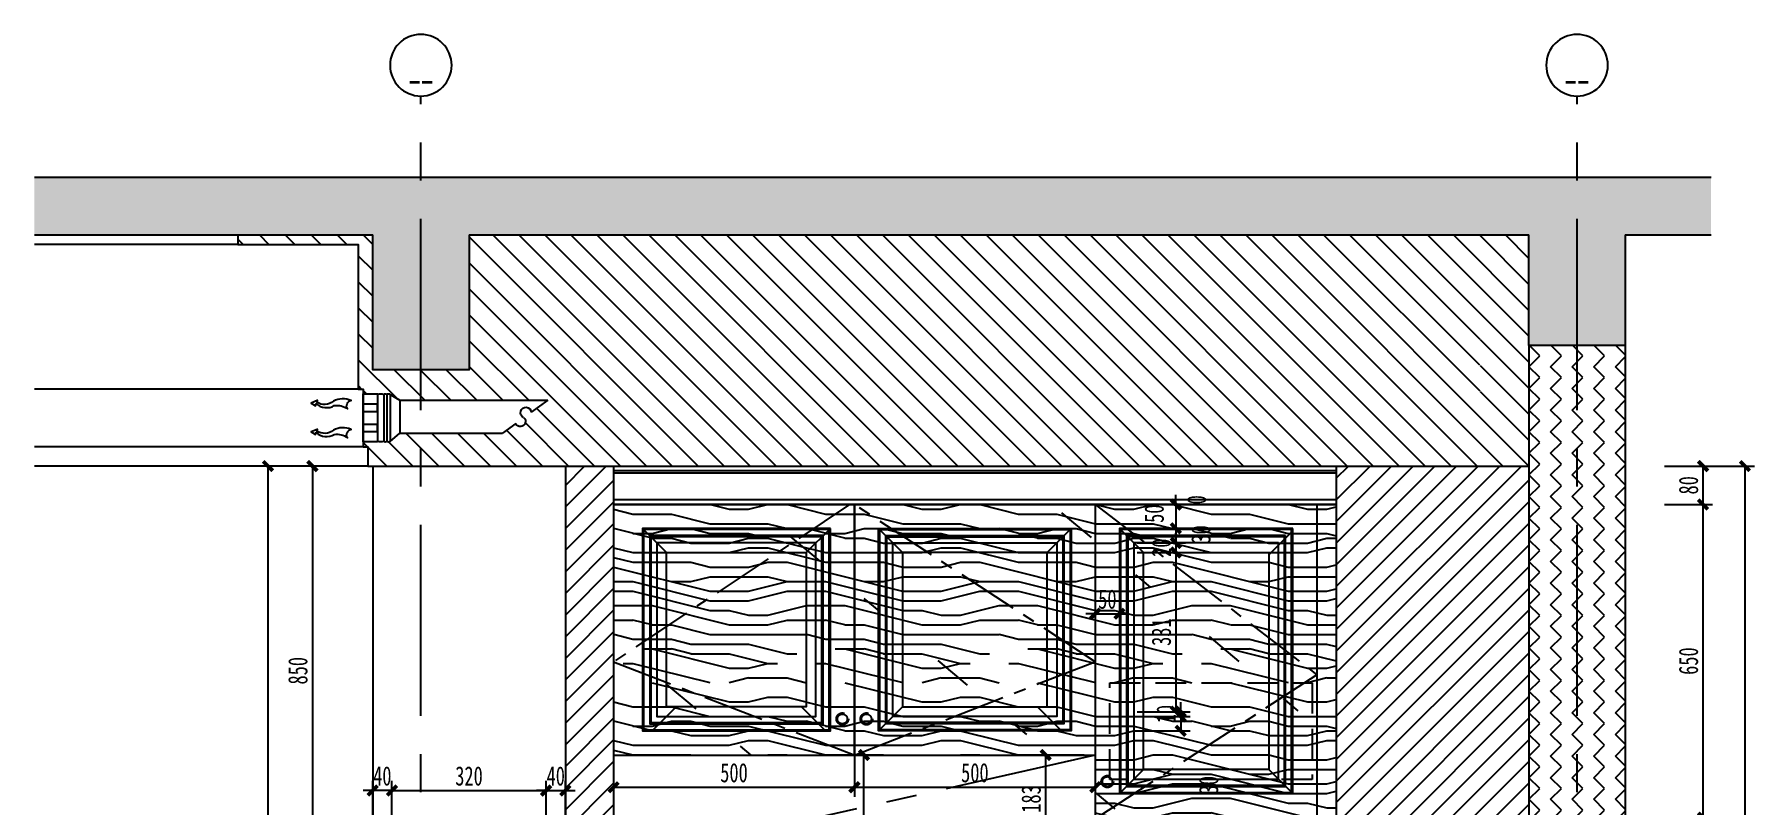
# Model space of a CAD drawing. Header units: millimetres. Extents: x 3111864 to 3154170, y -3068724 to -3044687.
# Drawn here: x 3128434 to 3132005, y -3049034 to -3047432 of the extents above; entities that cross this region are included whole.
import ezdxf
from ezdxf.enums import TextEntityAlignment as Align

# ---------------------------------------------------------------- set-up
doc = ezdxf.new("R2010")
doc.units = ezdxf.units.MM
doc.header["$LTSCALE"] = 500
doc.header["$MEASUREMENT"] = 0
doc.header["$PDMODE"] = 2
doc.linetypes.add('CENTER', pattern=[50.8, 31.75, -6.35, 6.35, -6.35])
doc.linetypes.add('DASHED', pattern=[19.05, 12.7, -6.35])
doc.layers.get('0').update_dxf_attribs({"linetype": 'CONTINUOUS'})
doc.layers.get('DEFPOINTS').update_dxf_attribs({"linetype": 'CONTINUOUS'})
for name, color, linetype in [('A-土建墙（含管井、立管）', 6, 'CONTINUOUS'), ('A-轴号', 4, 'CONTINUOUS'), ('D-节点尺寸', 5, 'CONTINUOUS'), ('E-立面填充', 250, 'CONTINUOUS'), ('E-立面活动家具', 22, 'DASHED'), ('E-立面轮廓线', 4, 'CONTINUOUS'), ('E-立面造型线', 3, 'CONTINUOUS'), ('E-立面风口', 44, 'CONTINUOUS'), ('E-顶面轮廓线', 4, 'CONTINUOUS'), ('IEL-VERY LIGHT', 250, 'CONTINUOUS'), ('W-尺寸', 5, 'CONTINUOUS')]:
    doc.layers.add(name, color=color, linetype=linetype)
doc.layers.add('DEFPOINTS(视图框)', color=250, linetype='CONTINUOUS', plot=False)
doc.styles.add('DIM', font='SimSun.ttf', dxfattribs={"width": 0.7})
doc.styles.add('NAME-1', font='SIMHEI.TTF')
doc.dimstyles.new('20', dxfattribs={"dimscale": 20, "dimtxt": 2, "dimasz": 1, "dimexe": 1, "dimexo": 1, "dimgap": 0.5, "dimtad": 1, "dimdec": 0, "dimzin": 0, "dimdsep": 46, "dimtxsty": 'DIM', "dimblk": 'ARCHTICK', "dimcen": 0, "dimclrd": 5, "dimclre": 5, "dimclrt": 35, "dimadec": 0, "dimazin": 0, "dimtfac": 0.5, "dimtdec": 0, "dimtix": 1, "dimtmove": 2, "dimatfit": 2, "dimldrblk": 'A', "dimfxl": 0, "dimtolj": 1, "dimtzin": 0, "dimlwd": -1, "dimlwe": -1, "dimarcsym": 0})

# ---------------------------------------------------------------- blocks, each defined once
blk = doc.blocks.new('轴号')
at = {"color": 4}
blk.add_circle((4, 0), 4, dxfattribs=at)
at = {"color": 2, "style": 'NAME-1'}
blk.add_attdef('1', text='', height=4, dxfattribs=at).set_placement((4, 0), align=Align.MIDDLE)
blk = doc.blocks.new('ac vent')
at = {"layer": 'E-立面风口'}
for p, q in [((856992.4, 543574.9, 0), (856685.3, 543574.9, 0)), ((856685.3, 543574.9, 0), (856719.7, 543550, 0)), ((857012.9, 543587.1, 0), (856992.4, 543574.9, 0)), ((856751.8, 543526.8, 0), (856779.4, 543506.9, 0)), ((856992.4, 543506.9, 0), (856779.4, 543506.9, 0)), ((857012.9, 543489.6), (856992.4, 543506.9, 0))]:
    blk.add_line(p, q, dxfattribs=at)
at = {"layer": 'E-立面风口', "color": 251}
for p, q in [((856992.4, 543574.9, 0), (856992.4, 543506.9, 0)), ((857012.9, 543587.1, 0), (857012.9, 543489.6, 0)), ((857019.4, 543587.1, 0), (857019.4, 543489.6, 0)), ((857019.4, 543587.1, 0), (857019.4, 543489.6, 0)), ((857025.9, 543587.1, 0), (857025.9, 543489.6, 0)), ((857038.9, 543587.1), (857038.9, 543489.6))]:
    blk.add_line(p, q, dxfattribs=at)
for points in [[(857038.9, 543488.4), (857068.9, 543488.4), (857068.9, 543588.4), (857038.9, 543588.4)], [(857038.9, 543566.9), (857068.9, 543566.9), (857068.9, 543551.9), (857038.9, 543551.9), (857038.9, 543566.9)], [(857038.9, 543524.9), (857068.9, 543524.9), (857068.9, 543509.9), (857038.9, 543509.9), (857038.9, 543524.9)]]:
    blk.add_lwpolyline(points, close=True, dxfattribs=at)
at = {"layer": 'E-立面风口', "color": 146}
for points in [[(857162.7, 543574.9), (857176.9, 543569), (857167.3, 543563.6), (857166.4, 543567.7, -0.314977), (857128.6, 543563.8, 0.215979), (857101.2, 543556.9, 0.526014), (857093.7, 543574.5, -0.227397), (857130.3, 543572.9, 0.329932), (857165.1, 543571)], [(857162.7, 543515), (857176.9, 543509.1), (857167.3, 543503.8), (857166.4, 543507.8, -0.314977), (857128.6, 543503.9, 0.215979), (857101.2, 543497, 0.526014), (857093.7, 543514.6, -0.227397), (857130.3, 543513, 0.329932), (857165.1, 543511.1)]]:
    blk.add_lwpolyline(points, format="xyb", close=True, dxfattribs=at)
at = {"layer": 'E-立面风口'}
for centre, radius, start, end in [((856730.9, 543549.2, 0), 11.2, 294.8307, 175.5568), ((857016.2, 543583.6, 0), 4.78, 47.1266, 132.8734), ((857022.7, 543583.6, 0), 4.78, 47.1266, 132.8734), ((857032.4, 543571.2), 17.2, 67.7862, 112.2138), ((856742.1, 543530.8, 0), 10.5, 128.6571, 337.6411), ((857016.2, 543493.1), 4.78, 227.1266, 312.8734), ((857022.7, 543493.1), 4.78, 227.1266, 312.8734), ((857032.4, 543505.6), 17.2, 247.7862, 292.2138)]:
    blk.add_arc(centre, radius, start, end, dxfattribs=at)
blk = doc.blocks.new('_ArchTick')
at = {"color": 0, "linetype": 'ByBlock', "const_width": 0.4}
blk.add_lwpolyline([(-0.5, -0.5), (0.5, 0.5)], dxfattribs=at)
blk = doc.blocks.new('*D909')
at = {"layer": 'DEFPOINTS', "color": 0, "ltscale": 0.15}
for p in [(3131662.5, -3048408.5), (3131897.9, -3048408.5), (3131743.4, -3049058.5)]:
    blk.add_point(p, dxfattribs=at)
at = {"layer": 'W-尺寸', "color": 5, "ltscale": 0.15}
for p, q in [((3131817.9, -3048408.5), (3131917.9, -3048408.5)), ((3131897.9, -3049058.5), (3131897.9, -3048408.5)), ((3131817.9, -3049058.5), (3131917.9, -3049058.5))]:
    blk.add_line(p, q, dxfattribs=at)
at = {"layer": 'W-尺寸', "color": 5, "ltscale": 0.15, "xscale": 20, "yscale": 20, "zscale": 20}
for p, rotation in [((3131897.9, -3048408.5), 90), ((3131897.9, -3049058.5), 270)]:
    blk.add_blockref('_ArchTick', p, dxfattribs=dict(at, rotation=rotation))
at = {"layer": 'W-尺寸', "color": 35, "ltscale": 0.15, "insert": (3131867.9, -3048733.5), "char_height": 40, "attachment_point": 5, "rotation": 90, "style": 'DIM'}
blk.add_mtext('\\A1;650', dxfattribs=at)
blk = doc.blocks.new('A')
for p, q in [((-0.37, 0), (-2.13, 0)), ((-1.44, 1.15), (-1.09, 1.44)), ((-1.44, 1.15), (-0.37, 0)), ((-1.44, -1.15), (-0.37, 0)), ((-1.09, 1.44), (0, 0)), ((-1.09, -1.44), (0, 0)), ((-1.44, -1.15), (-1.09, -1.44))]:
    blk.add_line(p, q)
for points in [[(-1.44, 1.15), (-1.09, 1.44), (-0.37, 0), (0, 0)], [(-1.44, -1.15), (-1.09, -1.44), (-0.37, 0), (0, 0)]]:
    blk.add_solid(points)
blk = doc.blocks.new('*D910')
at = {"layer": 'DEFPOINTS', "color": 0, "ltscale": 0.15}
for p in [(3131633.9, -3048328.5), (3131897.9, -3048328.5), (3131662.5, -3048408.5)]:
    blk.add_point(p, dxfattribs=at)
at = {"layer": 'W-尺寸', "color": 5, "ltscale": 0.15}
for p, q in [((3131817.9, -3048328.5), (3131917.9, -3048328.5)), ((3131897.9, -3048408.5), (3131897.9, -3048328.5)), ((3131817.9, -3048408.5), (3131917.9, -3048408.5))]:
    blk.add_line(p, q, dxfattribs=at)
at = {"layer": 'W-尺寸', "color": 5, "ltscale": 0.15, "xscale": 20, "yscale": 20, "zscale": 20}
for p, rotation in [((3131897.9, -3048328.5), 90), ((3131897.9, -3048408.5), 270)]:
    blk.add_blockref('_ArchTick', p, dxfattribs=dict(at, rotation=rotation))
at = {"layer": 'W-尺寸', "color": 35, "ltscale": 0.15, "insert": (3131867.9, -3048368.5), "char_height": 40, "attachment_point": 5, "rotation": 90, "style": 'DIM'}
blk.add_mtext('\\A1;80', dxfattribs=at)
blk = doc.blocks.new('*D979')
at = {"layer": 'DEFPOINTS', "color": 0, "ltscale": 0.15}
for p in [(3129496.5, -3049002.2), (3129176.5, -3049178.5), (3129496.5, -3049178.5)]:
    blk.add_point(p, dxfattribs=at)
at = {"layer": 'W-尺寸', "color": 5, "ltscale": 0.15}
for p, q in [((3129176.5, -3049082.2), (3129176.5, -3048982.2)), ((3129496.5, -3049082.2), (3129496.5, -3048982.2)), ((3129176.5, -3049002.2), (3129496.5, -3049002.2))]:
    blk.add_line(p, q, dxfattribs=at)
at = {"layer": 'W-尺寸', "color": 5, "ltscale": 0.15, "xscale": 20, "yscale": 20, "zscale": 20, "rotation": 180}
blk.add_blockref('_ArchTick', (3129176.5, -3049002.2), dxfattribs=at)
at = {"layer": 'W-尺寸', "color": 5, "ltscale": 0.15, "xscale": 20, "yscale": 20, "zscale": 20}
blk.add_blockref('_ArchTick', (3129496.5, -3049002.2), dxfattribs=at)
at = {"layer": 'W-尺寸', "color": 35, "ltscale": 0.15, "insert": (3129336.5, -3048972.2), "char_height": 40, "attachment_point": 5, "style": 'DIM'}
blk.add_mtext('\\A1;320', dxfattribs=at)
blk = doc.blocks.new('*D980')
at = {"layer": 'DEFPOINTS', "color": 0, "ltscale": 0.15}
for p in [(3129136.5, -3049002.2), (3129136.5, -3049128.5), (3129176.5, -3049128.5)]:
    blk.add_point(p, dxfattribs=at)
at = {"layer": 'W-尺寸', "color": 5, "ltscale": 0.15}
for p, q in [((3129136.5, -3049082.2), (3129136.5, -3048982.2)), ((3129176.5, -3049082.2), (3129176.5, -3048982.2)), ((3129136.5, -3049002.2), (3129116.5, -3049002.2)), ((3129176.5, -3049002.2), (3129136.5, -3049002.2)), ((3129176.5, -3049002.2), (3129196.5, -3049002.2))]:
    blk.add_line(p, q, dxfattribs=at)
at = {"layer": 'W-尺寸', "color": 5, "ltscale": 0.15, "xscale": 20, "yscale": 20, "zscale": 20}
blk.add_blockref('_ArchTick', (3129136.5, -3049002.2), dxfattribs=at)
at = {"layer": 'W-尺寸', "color": 5, "ltscale": 0.15, "xscale": 20, "yscale": 20, "zscale": 20, "rotation": 180}
blk.add_blockref('_ArchTick', (3129176.5, -3049002.2), dxfattribs=at)
at = {"layer": 'W-尺寸', "color": 35, "ltscale": 0.15, "insert": (3129156.5, -3048972.2), "char_height": 40, "attachment_point": 5, "style": 'DIM'}
blk.add_mtext('\\A1;40', dxfattribs=at)
blk = doc.blocks.new('*D981')
at = {"layer": 'DEFPOINTS', "color": 0, "ltscale": 0.15}
for p in [(3129536.5, -3049002.2), (3129496.5, -3049178.5), (3129536.5, -3049178.5)]:
    blk.add_point(p, dxfattribs=at)
at = {"layer": 'W-尺寸', "color": 5, "ltscale": 0.15}
for p, q in [((3129496.5, -3049082.2), (3129496.5, -3048982.2)), ((3129536.5, -3049082.2), (3129536.5, -3048982.2)), ((3129496.5, -3049002.2), (3129476.5, -3049002.2)), ((3129496.5, -3049002.2), (3129536.5, -3049002.2)), ((3129536.5, -3049002.2), (3129556.5, -3049002.2))]:
    blk.add_line(p, q, dxfattribs=at)
at = {"layer": 'W-尺寸', "color": 5, "ltscale": 0.15, "xscale": 20, "yscale": 20, "zscale": 20}
blk.add_blockref('_ArchTick', (3129496.5, -3049002.2), dxfattribs=at)
at = {"layer": 'W-尺寸', "color": 5, "ltscale": 0.15, "xscale": 20, "yscale": 20, "zscale": 20, "rotation": 180}
blk.add_blockref('_ArchTick', (3129536.5, -3049002.2), dxfattribs=at)
at = {"layer": 'W-尺寸', "color": 35, "ltscale": 0.15, "insert": (3129516.5, -3048972.2), "char_height": 40, "attachment_point": 5, "style": 'DIM'}
blk.add_mtext('\\A1;40', dxfattribs=at)
blk = doc.blocks.new('*D982')
at = {"layer": 'DEFPOINTS', "color": 0, "ltscale": 0.15}
for p in [(3129136.5, -3048328.5), (3129011.4, -3049178.5), (3129176.5, -3049178.5)]:
    blk.add_point(p, dxfattribs=at)
at = {"layer": 'W-尺寸', "color": 5, "ltscale": 0.15}
for p, q in [((3129091.4, -3048328.5), (3128991.4, -3048328.5)), ((3129011.4, -3048328.5), (3129011.4, -3049178.5)), ((3129091.4, -3049178.5), (3128991.4, -3049178.5))]:
    blk.add_line(p, q, dxfattribs=at)
at = {"layer": 'W-尺寸', "color": 5, "ltscale": 0.15, "xscale": 20, "yscale": 20, "zscale": 20}
for p, rotation in [((3129011.4, -3048328.5), 90), ((3129011.4, -3049178.5), 270)]:
    blk.add_blockref('_ArchTick', p, dxfattribs=dict(at, rotation=rotation))
at = {"layer": 'W-尺寸', "color": 35, "ltscale": 0.15, "insert": (3128981.4, -3048753.5), "char_height": 40, "attachment_point": 5, "rotation": 90, "style": 'DIM'}
blk.add_mtext('\\A1;850', dxfattribs=at)
blk = doc.blocks.new('*D916')
at = {"layer": 'DEFPOINTS', "color": 0, "ltscale": 0.15}
for p in [(3131846.3, -3048328.5), (3131846.3, -3050778.5), (3131985, -3050778.5)]:
    blk.add_point(p, dxfattribs=at)
at = {"layer": 'W-尺寸', "color": 5, "ltscale": 0.15}
for p, q in [((3131905, -3048328.5), (3132005, -3048328.5)), ((3131985, -3048328.5), (3131985, -3050778.5)), ((3131905, -3050778.5), (3132005, -3050778.5))]:
    blk.add_line(p, q, dxfattribs=at)
at = {"layer": 'W-尺寸', "color": 5, "ltscale": 0.15, "xscale": 20, "yscale": 20, "zscale": 20}
for p, rotation in [((3131985, -3048328.5), 90), ((3131985, -3050778.5), 270)]:
    blk.add_blockref('_ArchTick', p, dxfattribs=dict(at, rotation=rotation))
at = {"layer": 'W-尺寸', "color": 35, "ltscale": 0.15, "insert": (3131955, -3049553.5), "char_height": 40, "attachment_point": 5, "rotation": 90, "style": 'DIM'}
blk.add_mtext('\\A1;2450', dxfattribs=at)
blk = doc.blocks.new('*D985')
at = {"layer": 'D-节点尺寸', "color": 5, "ltscale": 0.15}
for p, q in [((3130613.4, -3048928.5), (3130513.4, -3048928.5)), ((3130533.4, -3048928.5), (3130533.4, -3049111)), ((3130613.4, -3049111), (3130513.4, -3049111))]:
    blk.add_line(p, q, dxfattribs=at)
at = {"layer": 'DEFPOINTS', "color": 0, "ltscale": 0.15}
for p in [(3130636.5, -3048928.5), (3130533.4, -3049111), (3130686.5, -3049111)]:
    blk.add_point(p, dxfattribs=at)
at = {"layer": 'D-节点尺寸', "color": 5, "ltscale": 0.15, "xscale": 20, "yscale": 20, "zscale": 20}
for p, rotation in [((3130533.4, -3048928.5), 90), ((3130533.4, -3049111), 270)]:
    blk.add_blockref('_ArchTick', p, dxfattribs=dict(at, rotation=rotation))
at = {"layer": 'D-节点尺寸', "color": 35, "ltscale": 0.15, "insert": (3130503.4, -3049019.8), "char_height": 40, "attachment_point": 5, "rotation": 90, "style": 'DIM'}
blk.add_mtext('\\A1;183', dxfattribs=at)
blk = doc.blocks.new('*D1040')
at = {"layer": 'D-节点尺寸', "color": 5, "ltscale": 0.15}
for p, q in [((3130723.7, -3048408.5), (3130823.7, -3048408.5)), ((3130803.7, -3048408.5), (3130803.7, -3048458)), ((3130723.7, -3048458), (3130823.7, -3048458))]:
    blk.add_line(p, q, dxfattribs=at)
at = {"layer": 'DEFPOINTS', "color": 0, "ltscale": 0.15}
for p in [(3130136.5, -3048408.5), (3130086.5, -3048458), (3130803.7, -3048458)]:
    blk.add_point(p, dxfattribs=at)
at = {"layer": 'D-节点尺寸', "color": 5, "ltscale": 0.15, "xscale": 20, "yscale": 20, "zscale": 20}
for p, rotation in [((3130803.7, -3048408.5), 90), ((3130803.7, -3048458), 270)]:
    blk.add_blockref('_ArchTick', p, dxfattribs=dict(at, rotation=rotation))
at = {"layer": 'D-节点尺寸', "color": 35, "ltscale": 0.15, "insert": (3130758.9, -3048427.4), "char_height": 40, "attachment_point": 5, "rotation": 90, "style": 'DIM'}
blk.add_mtext('\\A1;50', dxfattribs=at)
blk = doc.blocks.new('*D1041')
at = {"layer": 'D-节点尺寸', "color": 5, "ltscale": 0.15}
for p, q in [((3130723.7, -3048458), (3130823.7, -3048458)), ((3130803.7, -3048458), (3130803.7, -3048488)), ((3130723.7, -3048488), (3130823.7, -3048488))]:
    blk.add_line(p, q, dxfattribs=at)
at = {"layer": 'DEFPOINTS', "color": 0, "ltscale": 0.15}
for p in [(3130086.5, -3048458), (3130056.5, -3048488), (3130803.7, -3048488)]:
    blk.add_point(p, dxfattribs=at)
at = {"layer": 'D-节点尺寸', "color": 5, "ltscale": 0.15, "xscale": 20, "yscale": 20, "zscale": 20}
for p, rotation in [((3130803.7, -3048458), 90), ((3130803.7, -3048488), 270)]:
    blk.add_blockref('_ArchTick', p, dxfattribs=dict(at, rotation=rotation))
at = {"layer": 'D-节点尺寸', "color": 35, "ltscale": 0.15, "insert": (3130855.9, -3048470.5), "char_height": 40, "attachment_point": 5, "rotation": 90, "style": 'DIM'}
blk.add_mtext('\\A1;30', dxfattribs=at)
blk = doc.blocks.new('*D1042')
at = {"layer": 'D-节点尺寸', "color": 5, "ltscale": 0.15}
for p, q in [((3130723.7, -3048488), (3130823.7, -3048488)), ((3130803.7, -3048488), (3130803.7, -3048468)), ((3130803.7, -3048488), (3130803.7, -3048508)), ((3130723.7, -3048508), (3130823.7, -3048508)), ((3130803.7, -3048508), (3130803.7, -3048528))]:
    blk.add_line(p, q, dxfattribs=at)
at = {"layer": 'DEFPOINTS', "color": 0, "ltscale": 0.15}
for p in [(3130056.5, -3048488), (3130036.5, -3048508), (3130803.7, -3048508)]:
    blk.add_point(p, dxfattribs=at)
at = {"layer": 'D-节点尺寸', "color": 5, "ltscale": 0.15, "xscale": 20, "yscale": 20, "zscale": 20}
for p, rotation in [((3130803.7, -3048488), 270), ((3130803.7, -3048508), 90)]:
    blk.add_blockref('_ArchTick', p, dxfattribs=dict(at, rotation=rotation))
at = {"layer": 'D-节点尺寸', "color": 35, "ltscale": 0.15, "insert": (3130773.7, -3048498), "char_height": 40, "attachment_point": 5, "rotation": 90, "style": 'DIM'}
blk.add_mtext('\\A1;20', dxfattribs=at)
blk = doc.blocks.new('*D1043')
at = {"layer": 'D-节点尺寸', "color": 5, "ltscale": 0.15}
for p, q in [((3130723.7, -3048508), (3130823.7, -3048508)), ((3130803.7, -3048508), (3130803.7, -3048838.5)), ((3130723.7, -3048838.5), (3130823.7, -3048838.5))]:
    blk.add_line(p, q, dxfattribs=at)
at = {"layer": 'DEFPOINTS', "color": 0, "ltscale": 0.15}
for p in [(3130036.5, -3048508), (3130036.5, -3048838.5), (3130803.7, -3048838.5)]:
    blk.add_point(p, dxfattribs=at)
at = {"layer": 'D-节点尺寸', "color": 5, "ltscale": 0.15, "xscale": 20, "yscale": 20, "zscale": 20}
for p, rotation in [((3130803.7, -3048508), 90), ((3130803.7, -3048838.5), 270)]:
    blk.add_blockref('_ArchTick', p, dxfattribs=dict(at, rotation=rotation))
at = {"layer": 'D-节点尺寸', "color": 35, "ltscale": 0.15, "insert": (3130773.7, -3048673.3), "char_height": 40, "attachment_point": 5, "rotation": 90, "style": 'DIM'}
blk.add_mtext('\\A1;331', dxfattribs=at)
blk = doc.blocks.new('*D1044')
at = {"layer": 'D-节点尺寸', "color": 5, "ltscale": 0.15}
for p, q in [((3130733.7, -3048838.5), (3130833.7, -3048838.5)), ((3130733.7, -3048848.5), (3130833.7, -3048848.5)), ((3130813.7, -3048838.5), (3130813.7, -3048818.5)), ((3130813.7, -3048838.5), (3130813.7, -3048848.5)), ((3130813.7, -3048848.5), (3130813.7, -3048868.5))]:
    blk.add_line(p, q, dxfattribs=at)
at = {"layer": 'DEFPOINTS', "color": 0, "ltscale": 0.15}
for p in [(3130015.8, -3048848.5), (3130036.5, -3048838.5), (3130813.7, -3048848.5)]:
    blk.add_point(p, dxfattribs=at)
at = {"layer": 'D-节点尺寸', "color": 5, "ltscale": 0.15, "xscale": 20, "yscale": 20, "zscale": 20}
for p, rotation in [((3130813.7, -3048838.5), 270), ((3130813.7, -3048848.5), 90)]:
    blk.add_blockref('_ArchTick', p, dxfattribs=dict(at, rotation=rotation))
at = {"layer": 'D-节点尺寸', "color": 35, "ltscale": 0.15, "insert": (3130783.7, -3048843.5), "char_height": 40, "attachment_point": 5, "rotation": 90, "style": 'DIM'}
blk.add_mtext('\\A1;10', dxfattribs=at)
blk = doc.blocks.new('*D1045')
at = {"layer": 'D-节点尺寸', "color": 5, "ltscale": 0.15}
for p, q in [((3130733.7, -3048848.5), (3130833.7, -3048848.5)), ((3130813.7, -3048848.5), (3130813.7, -3048878.5)), ((3130733.7, -3048878.5), (3130833.7, -3048878.5))]:
    blk.add_line(p, q, dxfattribs=at)
at = {"layer": 'DEFPOINTS', "color": 0, "ltscale": 0.15}
for p in [(3130015.8, -3048848.5), (3130086.5, -3048878.5), (3130813.7, -3048878.5)]:
    blk.add_point(p, dxfattribs=at)
at = {"layer": 'D-节点尺寸', "color": 5, "ltscale": 0.15, "xscale": 20, "yscale": 20, "zscale": 20}
for p, rotation in [((3130813.7, -3048848.5), 90), ((3130813.7, -3048878.5), 270)]:
    blk.add_blockref('_ArchTick', p, dxfattribs=dict(at, rotation=rotation))
at = {"layer": 'D-节点尺寸', "color": 35, "ltscale": 0.15, "insert": (3130871.9, -3048991), "char_height": 40, "attachment_point": 5, "rotation": 90, "style": 'DIM'}
blk.add_mtext('\\A1;30', dxfattribs=at)
blk = doc.blocks.new('*D1047')
at = {"layer": 'D-节点尺寸', "color": 5, "ltscale": 0.15}
for p, q in [((3130803.7, -3048408.5), (3130803.7, -3048388.5)), ((3130723.7, -3048408.5), (3130823.7, -3048408.5)), ((3130723.7, -3048408.5), (3130823.7, -3048408.5)), ((3130803.7, -3048408.5), (3130803.7, -3048428.5))]:
    blk.add_line(p, q, dxfattribs=at)
at = {"layer": 'DEFPOINTS', "color": 0, "ltscale": 0.15}
for p in [(3130636.5, -3048408.5), (3130636.5, -3048408.5), (3130803.7, -3048408.5)]:
    blk.add_point(p, dxfattribs=at)
at = {"layer": 'D-节点尺寸', "color": 5, "ltscale": 0.15, "xscale": 20, "yscale": 20, "zscale": 20}
for rotation in [90, 270]:
    blk.add_blockref('_ArchTick', (3130803.7, -3048408.5), dxfattribs=dict(at, rotation=rotation))
at = {"layer": 'D-节点尺寸', "color": 35, "ltscale": 0.15, "insert": (3130846.9, -3048398.5), "char_height": 40, "attachment_point": 5, "rotation": 90, "style": 'DIM'}
blk.add_mtext('\\A1;0', dxfattribs=at)
blk = doc.blocks.new('*D1189')
at = {"layer": 'DEFPOINTS', "color": 0, "ltscale": 100}
for p in [(3130636.5, -3048603.8), (3130686.5, -3048603.8), (3130686.5, -3048635.1)]:
    blk.add_point(p, dxfattribs=at)
at = {"layer": 'DEFPOINTS(视图框)', "color": 5, "ltscale": 100}
for p, q in [((3130636.5, -3048635.1), (3130616.5, -3048635.1)), ((3130636.5, -3048623.8), (3130636.5, -3048655.1)), ((3130636.5, -3048635.1), (3130686.5, -3048635.1)), ((3130686.5, -3048623.8), (3130686.5, -3048655.1)), ((3130686.5, -3048635.1), (3130706.5, -3048635.1))]:
    blk.add_line(p, q, dxfattribs=at)
at = {"layer": 'DEFPOINTS(视图框)', "color": 5, "ltscale": 100, "xscale": 20, "yscale": 20, "zscale": 20}
blk.add_blockref('_ArchTick', (3130636.5, -3048635.1), dxfattribs=at)
at = {"layer": 'DEFPOINTS(视图框)', "color": 5, "ltscale": 100, "xscale": 20, "yscale": 20, "zscale": 20, "rotation": 180}
blk.add_blockref('_ArchTick', (3130686.5, -3048635.1), dxfattribs=at)
at = {"layer": 'DEFPOINTS(视图框)', "color": 35, "ltscale": 100, "insert": (3130661.5, -3048605.1), "char_height": 40, "attachment_point": 5, "style": 'DIM'}
blk.add_mtext('\\A1;50', dxfattribs=at)
blk = doc.blocks.new('*D1343')
at = {"layer": 'DEFPOINTS', "color": 0, "ltscale": 100}
for p in [(3129091.4, -3048328.5), (3128919.2, -3050778.5), (3129091.4, -3050778.5)]:
    blk.add_point(p, dxfattribs=at)
at = {"layer": 'DEFPOINTS(视图框)', "color": 5, "ltscale": 100}
for p, q in [((3128999.2, -3048328.5), (3128899.2, -3048328.5)), ((3128919.2, -3048328.5), (3128919.2, -3050778.5)), ((3128999.2, -3050778.5), (3128899.2, -3050778.5))]:
    blk.add_line(p, q, dxfattribs=at)
at = {"layer": 'DEFPOINTS(视图框)', "color": 5, "ltscale": 100, "xscale": 20, "yscale": 20, "zscale": 20}
for p, rotation in [((3128919.2, -3048328.5), 90), ((3128919.2, -3050778.5), 270)]:
    blk.add_blockref('_ArchTick', p, dxfattribs=dict(at, rotation=rotation))
at = {"layer": 'DEFPOINTS(视图框)', "color": 35, "ltscale": 100, "insert": (3128889.2, -3049553.5), "char_height": 40, "attachment_point": 5, "rotation": 90, "style": 'DIM'}
blk.add_mtext('\\A1;2450', dxfattribs=at)
blk = doc.blocks.new('*D1480')
at = {"layer": 'D-节点尺寸', "color": 5, "ltscale": 0.15}
for p, q in [((3130076.3, -3048928.5), (3130176.3, -3048928.5)), ((3130156.3, -3050778.5), (3130156.3, -3048928.5)), ((3130076.3, -3050778.5), (3130176.3, -3050778.5))]:
    blk.add_line(p, q, dxfattribs=at)
at = {"layer": 'DEFPOINTS', "color": 0, "ltscale": 0.15}
for p in [(3130033.6, -3048928.5), (3130156.3, -3048928.5), (3130043.6, -3050778.5)]:
    blk.add_point(p, dxfattribs=at)
at = {"layer": 'D-节点尺寸', "color": 5, "ltscale": 0.15, "xscale": 20, "yscale": 20, "zscale": 20}
for p, rotation in [((3130156.3, -3048928.5), 90), ((3130156.3, -3050778.5), 270)]:
    blk.add_blockref('_ArchTick', p, dxfattribs=dict(at, rotation=rotation))
at = {"layer": 'D-节点尺寸', "color": 35, "ltscale": 0.15, "insert": (3130126.3, -3049853.5), "char_height": 40, "attachment_point": 5, "rotation": 90, "style": 'DIM'}
blk.add_mtext('\\A1;1850', dxfattribs=at)
blk = doc.blocks.new('*D1488')
at = {"layer": 'D-节点尺寸', "color": 5, "ltscale": 0.15}
for p, q in [((3130136.5, -3048917.5), (3130136.5, -3049015.4)), ((3129636.5, -3048948.5), (3129636.5, -3049015.4)), ((3129636.5, -3048995.4), (3130136.5, -3048995.4))]:
    blk.add_line(p, q, dxfattribs=at)
at = {"layer": 'DEFPOINTS', "color": 0, "ltscale": 0.15}
for p in [(3130136.5, -3048897.5), (3129636.5, -3048928.5), (3130136.5, -3048995.4)]:
    blk.add_point(p, dxfattribs=at)
at = {"layer": 'D-节点尺寸', "color": 5, "ltscale": 0.15, "xscale": 20, "yscale": 20, "zscale": 20, "rotation": 180}
blk.add_blockref('_ArchTick', (3129636.5, -3048995.4), dxfattribs=at)
at = {"layer": 'D-节点尺寸', "color": 5, "ltscale": 0.15, "xscale": 20, "yscale": 20, "zscale": 20}
blk.add_blockref('_ArchTick', (3130136.5, -3048995.4), dxfattribs=at)
at = {"layer": 'D-节点尺寸', "color": 35, "ltscale": 0.15, "insert": (3129886.5, -3048965.4), "char_height": 40, "attachment_point": 5, "style": 'DIM'}
blk.add_mtext('\\A1;500', dxfattribs=at)
blk = doc.blocks.new('*D1489')
at = {"layer": 'D-节点尺寸', "color": 5, "ltscale": 0.15}
for p, q in [((3130136.5, -3048917.5), (3130136.5, -3049015.4)), ((3130636.5, -3048948.5), (3130636.5, -3049015.4)), ((3130136.5, -3048995.4), (3130636.5, -3048995.4))]:
    blk.add_line(p, q, dxfattribs=at)
at = {"layer": 'DEFPOINTS', "color": 0, "ltscale": 0.15}
for p in [(3130136.5, -3048897.5), (3130636.5, -3048928.5), (3130636.5, -3048995.4)]:
    blk.add_point(p, dxfattribs=at)
at = {"layer": 'D-节点尺寸', "color": 5, "ltscale": 0.15, "xscale": 20, "yscale": 20, "zscale": 20, "rotation": 180}
blk.add_blockref('_ArchTick', (3130136.5, -3048995.4), dxfattribs=at)
at = {"layer": 'D-节点尺寸', "color": 5, "ltscale": 0.15, "xscale": 20, "yscale": 20, "zscale": 20}
blk.add_blockref('_ArchTick', (3130636.5, -3048995.4), dxfattribs=at)
at = {"layer": 'D-节点尺寸', "color": 35, "ltscale": 0.15, "insert": (3130386.5, -3048965.4), "char_height": 40, "attachment_point": 5, "style": 'DIM'}
blk.add_mtext('\\A1;500', dxfattribs=at)

msp = doc.modelspace()

# ---------------------------------------------------------------- hatches: boundary and pattern name
at = {"layer": 'E-立面填充', "ltscale": 0.15}
msp.add_hatch(color=256, dxfattribs=at).paths.add_polyline_path([(3128434.348, -3047728.548), (3128434.348, -3047848.548), (3129136.492, -3047848.548), (3129136.492, -3048128.548), (3129336.492, -3048128.548), (3129336.492, -3047848.548), (3131536.492, -3047848.548), (3131536.492, -3048078.548), (3131736.492, -3048078.548), (3131736.492, -3047848.548), (3131914.678, -3047848.548), (3131914.678, -3047728.548)])
h = msp.add_hatch(dxfattribs=at)
h.set_pattern_fill('ANSI31', color=256, scale=12, style=0)
h.set_pattern_definition([(135, (3131536.492, -3048328.548), (26.94077, 26.94077), [])])
edge = h.paths.add_edge_path()
edge.add_line((3129336.492, -3047848.548), (3131536.492, -3047848.548))
edge.add_line((3131536.492, -3047848.548), (3131536.492, -3048078.548))
edge.add_line((3131536.492, -3048078.548), (3131536.492, -3048328.548))
edge.add_line((3131536.492, -3048328.548), (3129236.492, -3048328.548))
edge.add_line((3129236.492, -3048328.548), (3129236.492, -3048260.049))
edge.add_line((3129236.492, -3048260.049), (3129405.995, -3048260.049))
edge.add_line((3129405.995, -3048260.049), (3129433.581, -3048240.113))
edge.add_arc((3129443.293, -3048236.118), 10.502, 202.358853, 425.614097)
edge.add_arc((3129454.556, -3048217.755), 11.197, 4.443175, 231.787726, ccw=False)
edge.add_line((3129465.719, -3048216.888), (3129500.096, -3048192.044))
edge.add_line((3129500.096, -3048192.044), (3129236.492, -3048192.044))
edge.add_line((3129236.492, -3048192.044), (3129236.492, -3048128.548))
edge.add_line((3129236.492, -3048128.548), (3129336.492, -3048128.548))
edge.add_line((3129336.492, -3048128.548), (3129336.492, -3047848.548))
edge = h.paths.add_edge_path()
edge.add_line((3129106.492, -3047868.548), (3128856.492, -3047868.548))
edge.add_line((3128856.492, -3047868.548), (3128856.492, -3047848.548))
edge.add_line((3128856.492, -3047848.548), (3129136.492, -3047848.548))
edge.add_line((3129136.492, -3047848.548), (3129136.492, -3048128.548))
edge.add_line((3129136.492, -3048128.548), (3129236.492, -3048128.548))
edge.add_line((3129236.492, -3048128.548), (3129236.492, -3048192.044))
edge.add_line((3129236.492, -3048192.044), (3129193.03, -3048192.044))
edge.add_line((3129193.03, -3048192.044), (3129172.488, -3048179.824))
edge.add_arc((3129169.239, -3048183.324), 4.776, 47.126576, 132.873424)
edge.add_arc((3129162.74, -3048183.324), 4.776, 47.126576, 132.873444)
edge.add_arc((3129152.991, -3048195.738), 17.19, 67.786176, 112.213829)
edge.add_line((3129146.492, -3048179.824), (3129146.492, -3048178.548))
edge.add_line((3129146.492, -3048178.548), (3129116.492, -3048178.548))
edge.add_line((3129116.492, -3048178.548), (3129116.492, -3048168.548))
edge.add_line((3129116.492, -3048168.548), (3129106.492, -3048168.548))
edge.add_line((3129106.492, -3048168.548), (3129106.492, -3047868.548))
edge = h.paths.add_edge_path()
edge.add_line((3129126.492, -3048288.548), (3129116.492, -3048288.548))
edge.add_line((3129116.492, -3048288.548), (3129116.492, -3048278.548))
edge.add_line((3129116.492, -3048278.548), (3129146.492, -3048278.548))
edge.add_line((3129146.492, -3048278.548), (3129146.492, -3048277.272))
edge.add_arc((3129152.991, -3048261.357), 17.19, 247.786171, 292.213829)
edge.add_arc((3129162.74, -3048273.772), 4.776, 227.126576, 312.873424)
edge.add_arc((3129169.239, -3048273.772), 4.776, 227.126576, 307.083155)
edge.add_line((3129172.119, -3048277.582), (3129193.03, -3048260.049))
edge.add_line((3129193.03, -3048260.049), (3129236.492, -3048260.049))
edge.add_line((3129236.492, -3048260.049), (3129236.492, -3048328.548))
edge.add_line((3129236.492, -3048328.548), (3129126.492, -3048328.548))
edge.add_line((3129126.492, -3048328.548), (3129126.492, -3048288.548))
h.paths.add_polyline_path([(3131435.381, -3048206.526), (3131434.039, -3048157.17), (3131434.039, -3048081.415), (3131435.381, -3048014.303)], flags=16)
h = msp.add_hatch(dxfattribs=at)
h.set_pattern_fill('ZIGZAG', color=256, scale=10, angle=45, style=0)
h.set_pattern_definition([(45, (3131536.492, -3050816.526), (4e-15, 44.90128), [31.75, -31.75]), (135, (3131558.943, -3050794.075), (-44.90128, 4e-15), [31.75, -31.75])])
h.paths.add_polyline_path([(3131536.492, -3048078.548), (3131736.492, -3048078.548), (3131736.492, -3050828.548), (3131536.492, -3050828.548)])
h = msp.add_hatch(dxfattribs=at)
h.set_pattern_fill('ANSI31', color=8, scale=10, style=0)
h.set_pattern_definition([(45, (3129536.492, -3050658.547), (-22.45064, 22.45064), [])])
h.paths.add_polyline_path([(3129636.492, -3050828.548), (3129636.492, -3048328.548), (3129536.492, -3048328.548), (3129536.492, -3050828.548)])
h = msp.add_hatch(dxfattribs=at)
h.set_pattern_fill('ANSI31', color=8, scale=10, style=0)
h.set_pattern_definition([(45, (3131136.492, -3050778.548), (-22.45064, 22.45064), [])])
h.paths.add_polyline_path([(3131136.492, -3048328.548), (3131136.492, -3050778.548), (3131536.492, -3050778.548), (3131536.492, -3048328.548)])
h = msp.add_hatch(dxfattribs=at)
h.set_pattern_fill('PANEL', color=256, scale=400, style=0, pattern_type=2)
h.set_pattern_definition([(320, (3129636.5, -3050778.55), (257.115, 306.42), [80, -120, 40, -160]), (0, (3129916.5, -3050768.55), (0, 400), [80, -320]), (0, (3129876.5, -3050748.55), (0, 400), [40, -360]), (0, (3129656.5, -3050738.55), (0, 400), [20, -280, 20, -80]), (0, (3129796.5, -3050718.55), (0, 400), [80, -120, 20, -180]), (0, (3129696.5, -3050708.55), (0, 400), [60, -340]), (0, (3129796.5, -3050698.55), (0, 400), [120, -280]), (0, (3129676.5, -3050688.55), (0, 400), [80, -320]), (0, (3129836.5, -3050678.55), (0, 400), [200, -200]), (0, (3129716.5, -3050658.55), (0, 400), [40, -120, 80, -160]), (0, (3129996.5, -3050648.55), (0, 400), [80, -320]), (0, (3129916.5, -3050638.55), (0, 400), [40, -360]), (0, (3129836.5, -3050628.55), (0, 400), [40, -360]), (0, (3129636.5, -3050618.55), (0, 400), [80, -320]), (0, (3129836.5, -3050608.55), (0, 400), [80, -320]), (0, (3129836.5, -3050588.55), (0, 400), [80, -80, 80, -160]), (0, (3129756.5, -3050568.55), (0, 400), [40, -200, 80, -80]), (0, (3129836.5, -3050558.55), (0, 400), [120, -280]), (0, (3129836.5, -3050538.55), (0, 400), [80, -320]), (0, (3129676.5, -3050528.55), (0, 400), [120, -160, 40, -80]), (0, (3129676.5, -3050508.55), (0, 400), [200, -200]), (0, (3129916.5, -3050498.55), (0, 400), [40, -360]), (0, (3129796.5, -3050488.55), (0, 400), [80, -320]), (0, (3129716.5, -3050478.55), (0, 400), [40, -160, 40, -160]), (0, (3129676.5, -3050468.55), (0, 400), [40, -120, 80, -160]), (0, (3129756.5, -3050458.55), (0, 400), [40, -200, 40, -120]), (0, (3129836.5, -3050448.55), (0, 400), [120, -280]), (0, (3129676.5, -3050428.55), (0, 400), [80, -320]), (0, (3129876.5, -3050418.55), (0, 400), [40, -360]), (0, (3129956.5, -3050408.55), (0, 400), [40, -360]), (14.0362, (3129916.49, -3050748.55), (400, -1e-08), [41.2, -1608.042]), (14.0362, (3129956.49, -3050658.55), (400, -1e-08), [41.2, -1608.042]), (14.0362, (3129916.49, -3050418.55), (400, -1e-08), [41.2, -1608.042]), (14.0362, (3129796.49, -3050568.55), (400, -1e-08), [41.2, -1608.042]), (14.0362, (3129876.49, -3050508.55), (400, -1e-08), [41.2, -1608.042]), (14.0362, (3129916.49, -3050538.55), (400, -1e-08), [41.2, -1608.042]), (14.0362, (3129716.49, -3050468.55), (400, -1e-08), [41.2, -1608.042]), (14.0362, (3129876.49, -3050488.55), (400, -1e-08), [41.2, -1608.042]), (14.0362, (3129956.49, -3050638.55), (400, -1e-08), [82.4, -1566.842]), (14.0362, (3129916.49, -3050608.55), (400, -1e-08), [82.4, -1566.842]), (14.0362, (3129916.49, -3050588.55), (400, -1e-08), [82.4, -1566.842]), (165.9638, (3129796.49, -3050718.55), (-400, -1e-08), [41.2, -82.4, 41.2, -1484.442]), (165.9638, (3129716.49, -3050658.55), (-400, -1e-08), [41.2, -1608.042]), (165.9638, (3129716.49, -3050478.55), (-400, -1e-08), [82.4, -1566.842]), (194.0362, (3129916.49, -3050768.55), (-400, 1e-08), [41.2, -1608.042]), (345.9638, (3129996.49, -3050768.55), (400, 1e-08), [41.2, -1608.042]), (345.9638, (3129876.49, -3050628.55), (400, 1e-08), [41.2, -1608.042]), (345.9638, (3129956.49, -3050558.55), (400, 1e-08), [41.2, -1608.042]), (345.9638, (3129796.49, -3050528.55), (400, 1e-08), [41.2, -1608.042]), (345.9638, (3129756.49, -3050478.55), (400, 1e-08), [41.2, -1608.042]), (345.9638, (3129796.49, -3050458.55), (400, 1e-08), [41.2, -1608.042]), (345.9638, (3129796.49, -3050528.55), (400, 1e-08), [41.2, -1608.042]), (345.9638, (3129916.49, -3050468.55), (400, 1e-08), [164.8, -1484.442]), (345.9638, (3129676.49, -3050738.55), (400, 1e-08), [164.8, -1484.442]), (345.9638, (3129716.49, -3050708.55), (400, 1e-08), [164.8, -1484.442]), (345.9638, (3129756.49, -3050688.55), (400, 1e-08), [41.2, -82.4, 82.4, -1443.242]), (345.9638, (3129756.49, -3050658.55), (400, 1e-08), [82.4, -82.4, 82.4, -1402.042]), (345.9638, (3129716.49, -3050618.55), (400, 1e-08), [164.8, -1484.442]), (345.9638, (3129676.49, -3050588.55), (400, 1e-08), [164.8, -1484.442]), (345.9638, (3129676.49, -3050568.55), (400, 1e-08), [164.8, -1484.442]), (345.9638, (3129956.49, -3050448.55), (400, 1e-08), [41.2, -1608.042]), (345.964, (3129996.49, -3050408.55), (400, 8e-05), [82.4, -1566.842]), (345.9638, (3129756.49, -3050428.55), (400, 8e-05), [82.4, -1566.842]), (345.9638, (3129716.49, -3050778.55), (400, 7e-06), [164.8, -1484.442]), (345.9638, (3129956.49, -3050498.55), (400, 7e-06), [123.6, -1525.642]), (345.9638, (3129996.49, -3050528.55), (400, 7e-06), [247.2, -1402.042])])
h.paths.add_polyline_path([(3130636.492, -3050378.548), (3129656.288, -3050378.548), (3129656.288, -3050778.548), (3130636.492, -3050778.548)])
h.paths.add_polyline_path([(3129636.492, -3048928.548), (3130636.492, -3048928.548), (3130636.492, -3049061.048), (3131136.492, -3049060.879), (3131136.492, -3048408.548), (3129636.492, -3048408.548)])
edge = h.paths.add_edge_path()
edge.add_line((3131134.349, -3050752.833), (3131136.492, -3050752.833))
edge.add_line((3131136.492, -3050752.833), (3131136.492, -3049058.548))
edge.add_line((3131136.492, -3049058.548), (3130636.492, -3049058.548))
edge.add_line((3130636.492, -3049058.548), (3130636.492, -3050778.548))
edge.add_line((3130636.492, -3050778.548), (3131121.492, -3050778.548))
edge.add_line((3131121.492, -3050778.548), (3131121.492, -3050692.833))
edge.add_arc((3131119.415, -3050686.745), 6.433, 288.838787, 351.546982)
edge.add_arc((3131129.031, -3050681.545), 6.954, 149.510777, 242.104675, ccw=False)
edge.add_arc((3131110.294, -3050663.995), 18.948, 312.269662, 359.924621)
edge.add_line((3131129.242, -3050664.02), (3131134.349, -3050701.405))
edge.add_line((3131134.349, -3050701.405), (3131134.349, -3050752.833))

# ---------------------------------------------------------------- linework, layer by layer
at = {"layer": 'A-土建墙（含管井、立管）', "color": 6}
for p, q in [((3128434.348, -3047728.548), (3131914.678, -3047728.548)), ((3128434.348, -3047848.548), (3129136.492, -3047848.548)), ((3129336.492, -3047848.548), (3131536.492, -3047848.548)), ((3131736.492, -3047848.548), (3131914.678, -3047848.548)), ((3131536.492, -3048078.548), (3131536.492, -3050828.548)), ((3131736.492, -3048078.548), (3131736.492, -3050828.548)), ((3129536.492, -3048328.548), (3129536.492, -3050828.548)), ((3129636.492, -3048328.548), (3129636.492, -3050828.548))]:
    msp.add_line(p, q, dxfattribs=at)
for points in [[(3129336.492, -3047848.548), (3129336.492, -3048128.548), (3129136.492, -3048128.548), (3129136.492, -3047848.548)], [(3131736.492, -3047848.548), (3131736.492, -3048078.548), (3131536.492, -3048078.548), (3131536.492, -3047848.548)]]:
    msp.add_lwpolyline(points, dxfattribs=at)
at = {"layer": 'E-立面活动家具', "color": 146, "ltscale": 0.01}
msp.add_lwpolyline([(3130666.492, -3048778.548), (3131086.492, -3048778.548), (3131086.492, -3048979.558), (3130666.492, -3048979.558)], close=True, dxfattribs=at)
at = {"layer": 'E-立面活动家具', "ltscale": 0.01}
for centre in [(3130111.492, -3048853.548), (3130161.492, -3048853.548), (3130661.492, -3048983.548)]:
    msp.add_circle(centre, 12.538, dxfattribs=at)
at = {"layer": 'E-立面活动家具', "color": 251, "linetype": 'DASHED', "ltscale": 0.01}
for centre in [(3130111.492, -3048853.548), (3130161.492, -3048853.548), (3130661.492, -3048983.548)]:
    msp.add_circle(centre, 10.138, dxfattribs=at)
at = {"layer": 'E-立面轮廓线'}
msp.add_line((3129126.492, -3048328.548), (3131536.492, -3048328.548), dxfattribs=at)
at = {"layer": 'E-立面造型线', "color": 146}
for p, q in [((3128856.492, -3047868.548), (3128434.348, -3047868.548)), ((3129106.492, -3048168.548), (3128434.348, -3048168.548))]:
    msp.add_line(p, q, dxfattribs=at)
at = {"layer": 'E-立面造型线', "color": 251}
for p, q in [((3129116.492, -3048288.548), (3128434.348, -3048288.548)), ((3131136.492, -3048338.548), (3129636.492, -3048338.548)), ((3131136.492, -3048343.548), (3129636.492, -3048343.548)), ((3131136.492, -3048398.548), (3129636.492, -3048398.548)), ((3129746.492, -3048508.048), (3129696.492, -3048458.048)), ((3130036.492, -3048508.048), (3130086.492, -3048458.048)), ((3130236.492, -3048508.048), (3130186.492, -3048458.048)), ((3130536.492, -3048508.048), (3130586.492, -3048458.048)), ((3130736.492, -3048508.048), (3130686.492, -3048458.048)), ((3130996.492, -3048513.048), (3131046.492, -3048463.048)), ((3129766.492, -3048828.548), (3129716.492, -3048878.548)), ((3130026.492, -3048828.548), (3130076.492, -3048878.548)), ((3130236.492, -3048828.548), (3130186.492, -3048878.548)), ((3130516.492, -3048828.548), (3130566.492, -3048878.548)), ((3130736.492, -3048958.548), (3130686.492, -3049008.548)), ((3130996.492, -3048958.548), (3131046.492, -3049008.548))]:
    msp.add_line(p, q, dxfattribs=at)
at = {"layer": 'E-立面造型线', "color": 44}
msp.add_line((3129126.492, -3048328.548), (3128434.348, -3048328.548), dxfattribs=at)
at = {"layer": 'E-立面造型线', "ltscale": 0.15}
for p, q in [((3129136.492, -3048328.548), (3129136.492, -3050658.548)), ((3131136.492, -3048328.548), (3131136.492, -3050778.548)), ((3131136.492, -3048408.548), (3129636.492, -3048408.548)), ((3129636.492, -3048408.548), (3131136.492, -3048408.548)), ((3130136.492, -3048928.548), (3130136.492, -3048408.548)), ((3130136.492, -3048928.548), (3130136.492, -3048408.548)), ((3130136.492, -3048408.548), (3130636.492, -3048408.548)), ((3130136.492, -3048408.548), (3130136.492, -3048928.548)), ((3130636.492, -3048408.548), (3130636.492, -3048928.548)), ((3130636.492, -3048408.548), (3131096.492, -3048408.548)), ((3131096.492, -3048408.548), (3131096.492, -3049061.048)), ((3130636.492, -3048440.548), (3130636.492, -3049061.048)), ((3129636.492, -3048928.548), (3130126.492, -3048928.548)), ((3129656.492, -3048928.548), (3130636.492, -3048928.548)), ((3130136.492, -3048928.548), (3130636.492, -3048928.548))]:
    msp.add_line(p, q, dxfattribs=at)
at = {"layer": 'E-立面造型线', "color": 146, "linetype": 'CENTER', "ltscale": 0.008}
for p, q in [((3130126.492, -3048408.548), (3129636.492, -3048734.798)), ((3130636.492, -3048734.798), (3130136.492, -3048408.548)), ((3130636.492, -3048408.548), (3131096.492, -3048761.84)), ((3129636.492, -3048734.798), (3130136.492, -3048928.548)), ((3130136.492, -3048928.548), (3130636.492, -3048734.798)), ((3131096.492, -3048761.84), (3130636.492, -3049061.048))]:
    msp.add_line(p, q, dxfattribs=at)
at = {"layer": 'E-立面造型线', "color": 146, "linetype": 'CENTER', "ltscale": 0.02}
msp.add_line((3130636.492, -3048928.548), (3129822.502, -3049112.349), dxfattribs=at)
at = {"layer": 'E-立面造型线', "color": 44}
for points in [[(3130086.492, -3048458.048), (3129696.492, -3048458.048), (3129696.492, -3048878.548), (3130086.492, -3048878.548)], [(3130186.492, -3048458.048), (3130586.492, -3048458.048), (3130586.492, -3048878.548), (3130186.492, -3048878.548)], [(3131046.492, -3048458.048), (3130686.492, -3048458.048), (3130686.492, -3049008.548), (3131046.492, -3049008.548)], [(3130056.492, -3048488.048), (3129726.492, -3048488.048), (3129726.492, -3048848.548), (3130056.492, -3048848.548)], [(3130216.492, -3048488.048), (3130556.492, -3048488.048), (3130556.492, -3048848.548), (3130216.492, -3048848.548)], [(3131016.492, -3048488.048), (3130716.492, -3048488.048), (3130716.492, -3048978.548), (3131016.492, -3048978.548)], [(3129746.492, -3048508.048), (3130036.492, -3048508.048), (3130036.492, -3048828.548), (3129746.492, -3048828.548)], [(3130536.492, -3048508.048), (3130236.492, -3048508.048), (3130236.492, -3048828.548), (3130536.492, -3048828.548)], [(3130736.492, -3048508.048), (3130996.492, -3048508.048), (3130996.492, -3048958.548), (3130736.492, -3048958.548)]]:
    msp.add_lwpolyline(points, close=True, dxfattribs=at)
at = {"layer": 'E-立面造型线', "color": 251}
for points in [[(3130083.992, -3048460.548), (3129698.992, -3048460.548), (3129698.992, -3048876.048), (3130083.992, -3048876.048)], [(3130188.992, -3048460.548), (3130583.992, -3048460.548), (3130583.992, -3048876.048), (3130188.992, -3048876.048)], [(3131043.992, -3048460.548), (3130688.992, -3048460.548), (3130688.992, -3049006.048), (3131043.992, -3049006.048)], [(3130071.492, -3048473.048), (3129711.492, -3048473.048), (3129711.492, -3048863.548), (3130071.492, -3048863.548)], [(3130068.992, -3048475.548), (3129713.992, -3048475.548), (3129713.992, -3048861.048), (3130068.992, -3048861.048)], [(3130201.492, -3048473.048), (3130571.492, -3048473.048), (3130571.492, -3048863.548), (3130201.492, -3048863.548)], [(3130203.992, -3048475.548), (3130568.992, -3048475.548), (3130568.992, -3048861.048), (3130203.992, -3048861.048)], [(3131031.492, -3048473.048), (3130701.492, -3048473.048), (3130701.492, -3048993.548), (3131031.492, -3048993.548)], [(3131028.992, -3048475.548), (3130703.992, -3048475.548), (3130703.992, -3048991.048), (3131028.992, -3048991.048)]]:
    msp.add_lwpolyline(points, close=True, dxfattribs=at)
at = {"layer": 'E-顶面轮廓线'}
msp.add_lwpolyline([(3128856.492, -3047848.548), (3128856.492, -3047868.548), (3129106.492, -3047868.548), (3129106.492, -3048168.548), (3129116.492, -3048168.548), (3129116.492, -3048288.548), (3129126.492, -3048288.548), (3129126.492, -3048328.548), (3129136.492, -3048328.548)], dxfattribs=at)
at = {"layer": 'IEL-VERY LIGHT', "linetype": 'CENTER', "ltscale": 0.025}
for p, q in [((3129236.492, -3051387.136), (3129236.492, -3047560.267)), ((3131636.492, -3051387.136), (3131636.492, -3047560.267))]:
    msp.add_line(p, q, dxfattribs=at)

# ---------------------------------------------------------------- block references
at = {"extrusion": (0, 0, -1), "zscale": -1}
msp.add_blockref('ac vent', (-3986185.424, -3591766.911), dxfattribs=at)
at = {"layer": 'A-轴号', "color": 4, "ltscale": 20}
ref = msp.add_blockref('轴号', (3129300.492, -3047496.267), dxfattribs=dict(at, xscale=-16, yscale=16, zscale=16))
ref.add_attrib('1', '__', dxfattribs={"layer": '0', "color": 2, "height": 64, "style": 'NAME-1', "width": 0.6}).set_placement((3129236.492, -3047496.267), align=Align.MIDDLE)
ref = msp.add_blockref('轴号', (3131700.492, -3047496.267), dxfattribs=dict(at, xscale=-16, yscale=16, zscale=16))
ref.add_attrib('1', '__', dxfattribs={"layer": '0', "color": 2, "height": 64, "style": 'NAME-1', "width": 0.6}).set_placement((3131636.492, -3047496.267), align=Align.MIDDLE)

# ---------------------------------------------------------------- dimensions: what is measured, and where the dimension line sits
at = {"layer": 'D-节点尺寸', "ltscale": 0.15}
for base, p1, p2, picture, middle in [((3130803.72183193, -3048408.547701444), (3130636.49195857, -3048408.547701444), (3130636.49195857, -3048408.547701444), '*D1047', (3130846.9019349, -3048398.547701444)), ((3130803.72183193, -3048458.047701444), (3130136.491958567, -3048408.547701444), (3130086.491958566, -3048458.047701444), '*D1040', (3130758.925217755, -3048427.390253725)), ((3130803.722, -3048488.048), (3130086.492, -3048458.048), (3130056.492, -3048488.048), '*D1041', (3130855.898, -3048470.548)), ((3130813.722, -3048878.548), (3130015.836, -3048848.548), (3130086.492, -3048878.548), '*D1045', (3130871.871, -3048991.048))]:
    dim = msp.add_linear_dim(base=base, p1=p1, p2=p2, angle=90, dimstyle='20', dxfattribs=at)
    dim.commit()
    dim.dimension.update_dxf_attribs({"geometry": picture, "text_midpoint": middle, "dimtype": 160})
for base, p1, p2, picture, middle in [((3130803.722, -3048508.048), (3130056.492, -3048488.048), (3130036.492, -3048508.048), '*D1042', (3130773.722, -3048498.048)), ((3130803.72183193, -3048838.547701444), (3130036.491958566, -3048508.047701444), (3130036.491958566, -3048838.547701444), '*D1043', (3130773.72183193, -3048673.297701444)), ((3130813.722, -3048848.548), (3130036.492, -3048838.548), (3130015.836, -3048848.548), '*D1044', (3130783.722, -3048843.548)), ((3130156.299, -3048928.548), (3130043.596, -3050778.548), (3130033.596, -3048928.548), '*D1480', (3130126.299, -3049853.548)), ((3130533.417180738, -3049111.047701444), (3130636.49195857, -3048928.547701444), (3130686.49195857, -3049111.047701444), '*D985', (3130503.417180738, -3049019.797701444))]:
    dim = msp.add_linear_dim(base=base, p1=p1, p2=p2, angle=90, dimstyle='20', dxfattribs=at)
    dim.commit()
    dim.dimension.update_dxf_attribs({"geometry": picture, "text_midpoint": middle})
for base, p1, p2, picture, middle in [((3130136.492, -3048995.356), (3129636.492, -3048928.548), (3130136.492, -3048897.464), '*D1488', (3129886.492, -3048965.356)), ((3130636.492, -3048995.356), (3130136.492, -3048897.464), (3130636.492, -3048928.548), '*D1489', (3130386.492, -3048965.356))]:
    dim = msp.add_linear_dim(base=base, p1=p1, p2=p2, dimstyle='20', dxfattribs=at)
    dim.commit()
    dim.dimension.update_dxf_attribs({"geometry": picture, "text_midpoint": middle})
at = {"layer": 'DEFPOINTS(视图框)', "color": 251, "ltscale": 100}
dim = msp.add_linear_dim(base=(3128919.228, -3050778.548), p1=(3129091.392, -3048328.548), p2=(3129091.392, -3050778.548), angle=90, dimstyle='20', dxfattribs=at)
dim.commit()
dim.dimension.update_dxf_attribs({"geometry": '*D1343', "text_midpoint": (3128889.228, -3049553.548)})
dim = msp.add_linear_dim(base=(3130686.492, -3048635.133), p1=(3130636.492, -3048603.808), p2=(3130686.492, -3048603.808), dimstyle='20', dxfattribs=at)
dim.commit()
dim.dimension.update_dxf_attribs({"geometry": '*D1189', "text_midpoint": (3130661.492, -3048605.133)})
at = {"layer": 'W-尺寸', "ltscale": 0.15}
for base, p1, p2, picture, middle in [((3129011.392, -3049178.548), (3129136.492, -3048328.548), (3129176.492, -3049178.548), '*D982', (3128981.392, -3048753.548)), ((3131897.864, -3048328.548), (3131662.528, -3048408.548), (3131633.856, -3048328.548), '*D910', (3131867.864, -3048368.548)), ((3131984.978, -3050778.548), (3131846.298, -3048328.548), (3131846.298, -3050778.548), '*D916', (3131954.978, -3049553.548)), ((3131897.864, -3048408.548), (3131743.378, -3049058.548), (3131662.528, -3048408.548), '*D909', (3131867.864, -3048733.548))]:
    dim = msp.add_linear_dim(base=base, p1=p1, p2=p2, angle=90, dimstyle='20', dxfattribs=at)
    dim.commit()
    dim.dimension.update_dxf_attribs({"geometry": picture, "text_midpoint": middle})
for base, p1, p2, picture, middle in [((3129136.492, -3049002.161), (3129176.492, -3049128.548), (3129136.492, -3049128.548), '*D980', (3129156.492, -3048972.161)), ((3129496.492, -3049002.161), (3129176.492, -3049178.548), (3129496.492, -3049178.548), '*D979', (3129336.492, -3048972.161)), ((3129536.492, -3049002.161), (3129496.492, -3049178.548), (3129536.492, -3049178.548), '*D981', (3129516.492, -3048972.161))]:
    dim = msp.add_linear_dim(base=base, p1=p1, p2=p2, dimstyle='20', dxfattribs=at)
    dim.commit()
    dim.dimension.update_dxf_attribs({"geometry": picture, "text_midpoint": middle})

doc.saveas('drawing.dxf')
